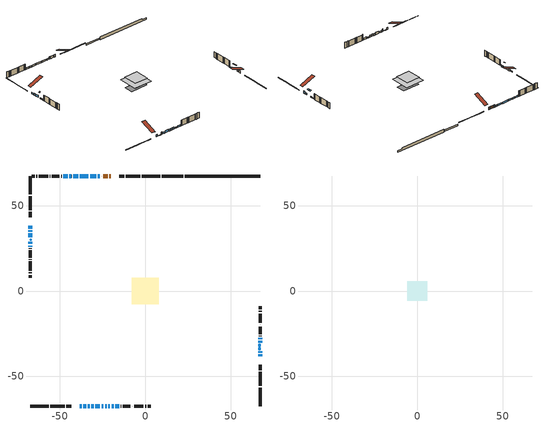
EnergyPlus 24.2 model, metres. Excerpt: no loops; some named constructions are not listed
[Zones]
conditioned space
 floor outside (Floor1 construction): -0.98,-0.98 -0.98,0.98 0.98,0.98 0.98,-0.98 z1.07
 floor outside (Floor2 construction): -1,-1 -1,1 1,1 1,-1 z1.07
 floor adiabatic (Floor4 construction): -2.47,-2.47 -2.47,2.47 2.47,2.47 2.47,-2.47 z1.07
 floor adiabatic (AdiabaticFloorConstruction): -7.79,-7.79 -7.79,7.79 7.79,7.79 7.79,-7.79 z3.51
 floor foundation (Slab1 construction): -7.39,-3.65 -7.39,3.65 7.39,3.65 7.39,-3.65 z-1.37
 floor foundation (Slab2 construction): -2.47,-2.47 -2.47,2.47 2.47,2.47 2.47,-2.47 z-0.87
 wall outside (RimJoist1 construction): 8.86,67.41 -1.97,67.41 / -67.41,-67.41 -56.58,-67.41 / -67.41,67.41 -67.41,56.58 / 67.41,-67.41 67.41,-56.58 z1.07:1.37
 wall outside (RimJoist2 construction): -2.9,67.41 -11.3,67.41 / -55.66,-67.41 -47.25,-67.41 / -67.41,55.66 -67.41,47.25 / 67.41,-55.66 67.41,-47.25 z1.07:1.37
 wall outside (RimJoist3 construction): -12.23,67.41 -15.29,67.41 / -46.33,-67.41 -43.26,-67.41 / -67.41,46.33 -67.41,43.26 / 67.41,-46.33 67.41,-43.26 z1.07:1.37
 wall outside (AdiabaticWallConstruction 1): -20.17,67.41 -21.17,67.41 / -22.1,67.41 -24.48,67.41 / -25.41,67.41 -25.64,67.41 z1.07:3.1
 wall outside (AdiabaticWallConstruction): 67.41,-38.38 67.41,-37.16 / -33.58,-67.41 -32.66,-67.41 z1.07:3.2; -67.41,38.38 -67.41,36.55 z1.07:2.14; -67.41,35.62 -67.41,34.71 / -21.62,-67.41 -20.7,-67.41 / -17.62,-67.41 -15.18,-67.41 z1.07:2.59; -38.38,-67.41 -37.26,-67.41 / -25.61,-67.41 -24.49,-67.41 z1.07:2.75; -36.34,-67.41 -34.5,-67.41 z1.07:1.38; -26.56,67.41 -27.78,67.41 / -28.71,67.41 -32.37,67.41 / -33.3,67.41 -38.33,67.41 / 67.41,-36.23 67.41,-35.32 / -31.73,-67.41 -30.21,-67.41 / -39.26,67.41 -42.3,67.41 / -43.23,67.41 -44.57,67.41 / -45.5,67.41 -48.16,67.41 z1.07:2.29; -29.28,-67.41 -26.54,-67.41 z1.07:2.9; -67.41,33.78 -67.41,31.39 / -23.56,-67.41 -22.54,-67.41 z1.07:2.8; 67.41,-30.42 67.41,-29.2 / -67.41,28.79 -67.41,27.57 / -19.77,-67.41 -18.55,-67.41 / -67.41,26.64 -67.41,26.03 z1.07:1.99; 67.41,-28.27 67.41,-27.35 z1.07:1.48
 wall outside (Wall1 construction): -49.09,67.41 -49.35,67.41 / -14.26,-67.41 -14,-67.41 / -67.41,25.1 -67.41,24.84 / 67.41,-26.43 67.41,-26.17 z1.07:5.95
 wall outside (Wall2 construction): -50.28,67.41 -54.66,67.41 / -13.07,-67.41 -8.68,-67.41 / -67.41,23.91 -67.41,19.53 / 67.41,-25.24 67.41,-20.85 z1.07:5.95
 wall outside (Wall3 construction): -55.59,67.41 -55.86,67.41 / -7.76,-67.41 -7.48,-67.41 / -67.41,18.6 -67.41,18.33 / 67.41,-19.93 67.41,-19.65 z1.07:5.95
 wall outside (Wall4 construction): -56.79,67.41 -62.31,67.41 / -6.55,-67.41 -1.04,-67.41 / -67.41,17.4 -67.41,11.88 / 67.41,-18.72 67.41,-13.21 z1.07:5.95
 wall outside (Wall5 construction): -63.24,67.41 -63.93,67.41 / -0.11,-67.41 0.58,-67.41 / -67.41,10.95 -67.41,10.26 / 67.41,-12.28 67.41,-11.59 z1.07:5.95
 wall outside (Wall6 construction): -64.86,67.41 -66.48,67.41 / 1.51,-67.41 3.14,-67.41 / -67.41,9.33 -67.41,7.71 / 67.41,-10.66 67.41,-9.03 z1.07:5.95
 wall foundation (FoundationWall1 construction): 23.22,67.41,-1.37 23.22,67.41,1.07 62.99,67.41,1.07 62.99,67.41,-0.02 67.41,67.41,-0.02 67.41,67.41,-1.37
 wall foundation (FoundationWall2 construction): 22.29,67.41 9.79,67.41 z-0.87:0.3
 window (WindowConstruction): 67.41,-38.38 67.41,-37.16 z1.07:3.2
 window (WindowConstruction 9): -67.41,38.38 -67.41,36.55 z1.07:2.14
 window (WindowConstruction 10): -67.41,35.62 -67.41,34.71 z1.07:2.59
 window (WindowConstruction 17): -38.38,-67.41 -37.26,-67.41 z1.07:2.75
 window (WindowConstruction 18): -36.33,-67.41 -34.51,-67.41 z1.07:1.37
 window (WindowConstruction 19): -26.56,67.41 -27.78,67.41 z1.07:2.29
 window (WindowConstruction 11): -28.71,67.41 -32.37,67.41 z1.07:2.29
 window (WindowConstruction 12): -33.3,67.41 -38.33,67.41 z1.07:2.29
 window (WindowConstruction 13): -33.58,-67.41 -32.66,-67.41 z1.07:3.2
 window (WindowConstruction 1): 67.41,-36.23 67.41,-35.32 z1.07:2.29
 window (WindowConstruction 14): -31.73,-67.41 -30.21,-67.41 z1.07:2.29
 window (WindowConstruction 15): -29.28,-67.41 -26.54,-67.41 z1.07:2.9
 window (WindowConstruction 16): -67.41,33.78 -67.41,31.39 z1.07:2.8
 window (WindowConstruction 24): -25.61,-67.41 -24.49,-67.41 z1.07:2.75
 window (WindowConstruction 20): 67.41,-30.42 67.41,-29.2 z1.07:1.98
 window (WindowConstruction 2): -39.26,67.41 -42.3,67.41 z1.07:2.29
 window (WindowConstruction 21): 67.41,-28.27 67.41,-27.36 z1.07:1.48
 window (WindowConstruction 22): -23.56,-67.41 -22.54,-67.41 z1.07:2.8
 window (WindowConstruction 23): -67.41,28.79 -67.41,27.57 z1.07:1.98
 window (WindowConstruction 3): -43.23,67.41 -44.57,67.41 z1.07:2.29
 window (WindowConstruction 4): -45.5,67.41 -48.16,67.41 z1.07:2.29
 window (WindowConstruction 5): -21.62,-67.41 -20.7,-67.41 z1.07:2.59
 window (WindowConstruction 6): -19.77,-67.41 -18.55,-67.41 z1.07:1.98
 window (WindowConstruction 7): -17.62,-67.41 -15.19,-67.41 z1.07:2.59
 window (WindowConstruction 8): -67.41,26.64 -67.41,26.03 z1.07:1.98
 door (Door): -20.17,67.41 -21.17,67.41 z1.07:3.1
 door (Door 1): -22.1,67.41 -24.48,67.41 z1.07:3.1
 door (Door 2): -25.41,67.41 -25.63,67.41 z1.07:3.1
 ceiling adiabatic (AdiabaticFloorConstruction): 7.79,-7.79 7.79,7.79 -7.79,7.79 -7.79,-7.79 z3.51
 roof outside (AdiabaticRoofConstruction): -67.41,29.71,5.95 -66.72,29.71,6.23 -66.72,30.46,6.23 -67.41,30.46,5.95; 67.41,-33.33,5.95 66.44,-33.33,6.35 66.44,-34.39,6.35 67.41,-34.39,5.95; 67.41,-31.35,5.95 66.44,-31.35,6.35 66.44,-32.4,6.35 67.41,-32.4,5.95
 skylight (SkylightConstruction): -67.41,29.72,5.95 -66.72,29.72,6.23 -66.72,30.46,6.23 -67.41,30.46,5.95
 skylight (SkylightConstruction 1): 67.41,-33.33,5.95 66.44,-33.33,6.35 66.44,-34.39,6.35 67.41,-34.39,5.95
 skylight (SkylightConstruction 2): 67.41,-31.35,5.95 66.44,-31.35,6.35 66.44,-32.4,6.35 67.41,-32.4,5.95
attic - vented
 floor to conditioned space (Floor3 construction Reversed): -5.81,-5.81 -5.81,5.81 5.81,5.81 5.81,-5.81 z5.95
 roof outside (Roof1 construction): -19.24,67.41,5.95 -19.24,56.24,10.6 -16.22,56.24,10.6 -16.22,67.41,5.95; -39.31,-67.41,5.95 -39.31,-56.24,10.6 -42.33,-56.24,10.6 -42.33,-67.41,5.95; -67.41,39.31,5.95 -56.24,39.31,10.6 -56.24,42.33,10.6 -67.41,42.33,5.95; 67.41,-39.31,5.95 56.24,-39.31,10.6 56.24,-42.33,10.6 67.41,-42.33,5.95
[Schedule:Day:Interval]
mech vent bath fan 0 schedule day; mech vent bath fan 1 schedule day: No, 07:00, 0, 08:00, 1, 09:00, 0.2, 24:00, 0
mech vent bath fan 0 schedule default day; mech vent bath fan 1 schedule default day; mech vent range fan 0 schedule default day; misc plug loads schedule default day; general water use schedule default day; clothes dryer exhaust 0 schedule default day; cooling season schedule day; cooling season schedule day 2; cooling season schedule default day; exterior lighting schedule default day; natural vent schedule default day: No, 24:00, 0
mech vent range fan 0 schedule day: No, 18:00, 0, 19:00, 1, 20:00, 0.2, 24:00, 0
misc plug loads schedule day: No, 06:00, 0.705882, 07:00, 0.745098, 08:00, 0.803922, 15:00, 0.823529, 16:00, 0.862745, 17:00, 0.921569, 18:00, 0.980392, 19:00, 1, 20:00, 0.980392, 21:00, 0.941176, 22:00, 0.862745, 23:00, 0.784314, 24:00, 0.72549
general water use schedule day: No, 01:00, 0.315068, 03:00, 0.287671, 04:00, 0.342466, 05:00, 0.369863, 06:00, 0.520548, 07:00, 0.60274, 08:00, 0.534247, 10:00, 0.506849, 11:00, 0.465753, 14:00, 0.479452, 15:00, 0.534247, 16:00, 0.589041, 17:00, 0.69863, 18:00, 0.876712, 19:00, 0.890411, 20:00, 0.986301, 21:00, 1, 22:00, 0.863014, 23:00, 0.616438, 24:00, 0.465753
clothes dryer exhaust 0 schedule day: No, 01:00, 0.123457, 02:00, 0.0740741, 03:00, 0.0493827, 04:00, 0.0246914, 05:00, 0.0493827, 06:00, 0.0740741, 07:00, 0.197531, 08:00, 0.395062, 09:00, 0.592593, 10:00, 0.839506, 11:00, 0.962963, 12:00, 1, 13:00, 0.91358, 14:00, 0.82716, 15:00, 0.716049, 16:00, 0.753086, 17:00, 0.679012, 18:00, 0.666667, 20:00, 0.62963, 21:00, 0.641975, 22:00, 0.666667, 23:00, 0.54321, 24:00, 0.296296
cooling season schedule day 1: No, 24:00, 1
exterior lighting schedule day: No, 01:00, 0.566667, 03:00, 0.524167, 05:00, 0.495833, 06:00, 0.5525, 07:00, 0.623333, 08:00, 0.580833, 09:00, 0.439167, 10:00, 0.354167, 12:00, 0.34, 13:00, 0.354167, 14:00, 0.396667, 15:00, 0.425, 16:00, 0.495833, 17:00, 0.623333, 18:00, 0.793333, 19:00, 0.906667, 20:00, 0.963333, 21:00, 0.991667, 22:00, 0.920833, 23:00, 0.793333, 24:00, 0.665833
exterior lighting schedule day 1: No, 01:00, 0.528571, 03:00, 0.488929, 05:00, 0.4625, 06:00, 0.515357, 07:00, 0.581429, 08:00, 0.541786, 09:00, 0.409643, 10:00, 0.330357, 12:00, 0.317143, 13:00, 0.330357, 14:00, 0.37, 15:00, 0.396429, 16:00, 0.4625, 17:00, 0.581429, 18:00, 0.74, 19:00, 0.845714, 20:00, 0.898571, 21:00, 0.925, 22:00, 0.858929, 23:00, 0.74, 24:00, 0.621071
exterior lighting schedule day 10: No, 01:00, 0.552381, 03:00, 0.510952, 05:00, 0.483333, 06:00, 0.538571, 07:00, 0.607619, 08:00, 0.56619, 09:00, 0.428095, 10:00, 0.345238, 12:00, 0.331429, 13:00, 0.345238, 14:00, 0.386667, 15:00, 0.414286, 16:00, 0.483333, 17:00, 0.607619, 18:00, 0.773333, 19:00, 0.88381, 20:00, 0.939048, 21:00, 0.966667, 22:00, 0.897619, 23:00, 0.773333, 24:00, 0.649048
exterior lighting schedule day 11: No, 01:00, 0.571429, 03:00, 0.528571, 05:00, 0.5, 06:00, 0.557143, 07:00, 0.628571, 08:00, 0.585714, 09:00, 0.442857, 10:00, 0.357143, 12:00, 0.342857, 13:00, 0.357143, 14:00, 0.4, 15:00, 0.428571, 16:00, 0.5, 17:00, 0.628571, 18:00, 0.8, 19:00, 0.914286, 20:00, 0.971429, 21:00, 1, 22:00, 0.928571, 23:00, 0.8, 24:00, 0.671429
exterior lighting schedule day 2: No, 01:00, 0.485714, 03:00, 0.449286, 05:00, 0.425, 06:00, 0.473571, 07:00, 0.534286, 08:00, 0.497857, 09:00, 0.376429, 10:00, 0.303571, 12:00, 0.291429, 13:00, 0.303571, 14:00, 0.34, 15:00, 0.364286, 16:00, 0.425, 17:00, 0.534286, 18:00, 0.68, 19:00, 0.777143, 20:00, 0.825714, 21:00, 0.85, 22:00, 0.789286, 23:00, 0.68, 24:00, 0.570714
exterior lighting schedule day 3: No, 01:00, 0.442857, 03:00, 0.409643, 05:00, 0.3875, 06:00, 0.431786, 07:00, 0.487143, 08:00, 0.453929, 09:00, 0.343214, 10:00, 0.276786, 12:00, 0.265714, 13:00, 0.276786, 14:00, 0.31, 15:00, 0.332143, 16:00, 0.3875, 17:00, 0.487143, 18:00, 0.62, 19:00, 0.708571, 20:00, 0.752857, 21:00, 0.775, 22:00, 0.719643, 23:00, 0.62, 24:00, 0.520357
exterior lighting schedule day 4: No, 01:00, 0.4, 03:00, 0.37, 05:00, 0.35, 06:00, 0.39, 07:00, 0.44, 08:00, 0.41, 09:00, 0.31, 10:00, 0.25, 12:00, 0.24, 13:00, 0.25, 14:00, 0.28, 15:00, 0.3, 16:00, 0.35, 17:00, 0.44, 18:00, 0.56, 19:00, 0.64, 20:00, 0.68, 21:00, 0.7, 22:00, 0.65, 23:00, 0.56, 24:00, 0.47
exterior lighting schedule day 5: No, 01:00, 0.380952, 03:00, 0.352381, 05:00, 0.333333, 06:00, 0.371429, 07:00, 0.419048, 08:00, 0.390476, 09:00, 0.295238, 10:00, 0.238095, 12:00, 0.228571, 13:00, 0.238095, 14:00, 0.266667, 15:00, 0.285714, 16:00, 0.333333, 17:00, 0.419048, 18:00, 0.533333, 19:00, 0.609524, 20:00, 0.647619, 21:00, 0.666667, 22:00, 0.619048, 23:00, 0.533333, 24:00, 0.447619
exterior lighting schedule day 6: No, 01:00, 0.390476, 03:00, 0.36119, 05:00, 0.341667, 06:00, 0.380714, 07:00, 0.429524, 08:00, 0.400238, 09:00, 0.302619, 10:00, 0.244048, 12:00, 0.234286, 13:00, 0.244048, 14:00, 0.273333, 15:00, 0.292857, 16:00, 0.341667, 17:00, 0.429524, 18:00, 0.546667, 19:00, 0.624762, 20:00, 0.66381, 21:00, 0.683333, 22:00, 0.634524, 23:00, 0.546667, 24:00, 0.45881
exterior lighting schedule day 7: No, 01:00, 0.419048, 03:00, 0.387619, 05:00, 0.366667, 06:00, 0.408571, 07:00, 0.460952, 08:00, 0.429524, 09:00, 0.324762, 10:00, 0.261905, 12:00, 0.251429, 13:00, 0.261905, 14:00, 0.293333, 15:00, 0.314286, 16:00, 0.366667, 17:00, 0.460952, 18:00, 0.586667, 19:00, 0.670476, 20:00, 0.712381, 21:00, 0.733333, 22:00, 0.680952, 23:00, 0.586667, 24:00, 0.492381
exterior lighting schedule day 8: No, 01:00, 0.466667, 03:00, 0.431667, 05:00, 0.408333, 06:00, 0.455, 07:00, 0.513333, 08:00, 0.478333, 09:00, 0.361667, 10:00, 0.291667, 12:00, 0.28, 13:00, 0.291667, 14:00, 0.326667, 15:00, 0.35, 16:00, 0.408333, 17:00, 0.513333, 18:00, 0.653333, 19:00, 0.746667, 20:00, 0.793333, 21:00, 0.816667, 22:00, 0.758333, 23:00, 0.653333, 24:00, 0.548333
exterior lighting schedule day 9: No, 01:00, 0.509524, 03:00, 0.47131, 05:00, 0.445833, 06:00, 0.496786, 07:00, 0.560476, 08:00, 0.522262, 09:00, 0.394881, 10:00, 0.318452, 12:00, 0.305714, 13:00, 0.318452, 14:00, 0.356667, 15:00, 0.382143, 16:00, 0.445833, 17:00, 0.560476, 18:00, 0.713333, 19:00, 0.815238, 20:00, 0.86619, 21:00, 0.891667, 22:00, 0.827976, 23:00, 0.713333, 24:00, 0.59869
[Schedule:Week:Daily]
mech vent bath fan 0 schedule Week Rule - Jan1-Dec31: mech vent bath fan 0 schedule day, mech vent bath fan 0 schedule day, mech vent bath fan 0 schedule day, mech vent bath fan 0 schedule day, mech vent bath fan 0 schedule day, mech vent bath fan 0 schedule day, mech vent bath fan 0 schedule day, mech vent bath fan 0 schedule default day, mech vent bath fan 0 schedule default day, mech vent bath fan 0 schedule default day, mech vent bath fan 0 schedule default day, mech vent bath fan 0 schedule default day
mech vent bath fan 1 schedule Week Rule - Jan1-Dec31: mech vent bath fan 1 schedule day, mech vent bath fan 1 schedule day, mech vent bath fan 1 schedule day, mech vent bath fan 1 schedule day, mech vent bath fan 1 schedule day, mech vent bath fan 1 schedule day, mech vent bath fan 1 schedule day, mech vent bath fan 1 schedule default day, mech vent bath fan 1 schedule default day, mech vent bath fan 1 schedule default day, mech vent bath fan 1 schedule default day, mech vent bath fan 1 schedule default day
mech vent range fan 0 schedule Week Rule - Jan1-Dec31: mech vent range fan 0 schedule day, mech vent range fan 0 schedule day, mech vent range fan 0 schedule day, mech vent range fan 0 schedule day, mech vent range fan 0 schedule day, mech vent range fan 0 schedule day, mech vent range fan 0 schedule day, mech vent range fan 0 schedule default day, mech vent range fan 0 schedule default day, mech vent range fan 0 schedule default day, mech vent range fan 0 schedule default day, mech vent range fan 0 schedule default day
misc plug loads schedule Week Rule - Jan1-Dec31: misc plug loads schedule day, misc plug loads schedule day, misc plug loads schedule day, misc plug loads schedule day, misc plug loads schedule day, misc plug loads schedule day, misc plug loads schedule day, misc plug loads schedule default day, misc plug loads schedule default day, misc plug loads schedule default day, misc plug loads schedule default day, misc plug loads schedule default day
general water use schedule Week Rule - Jan1-Dec31: general water use schedule day, general water use schedule day, general water use schedule day, general water use schedule day, general water use schedule day, general water use schedule day, general water use schedule day, general water use schedule default day, general water use schedule default day, general water use schedule default day, general water use schedule default day, general water use schedule default day
clothes dryer exhaust 0 schedule Week Rule - Jan1-Dec31: clothes dryer exhaust 0 schedule day, clothes dryer exhaust 0 schedule day, clothes dryer exhaust 0 schedule day, clothes dryer exhaust 0 schedule day, clothes dryer exhaust 0 schedule day, clothes dryer exhaust 0 schedule day, clothes dryer exhaust 0 schedule day, clothes dryer exhaust 0 schedule default day, clothes dryer exhaust 0 schedule default day, clothes dryer exhaust 0 schedule default day, clothes dryer exhaust 0 schedule default day, clothes dryer exhaust 0 schedule default day
cooling season schedule Week Rule - Jan1-May26: cooling season schedule day, cooling season schedule day, cooling season schedule day, cooling season schedule day, cooling season schedule day, cooling season schedule day, cooling season schedule day, cooling season schedule default day, cooling season schedule default day, cooling season schedule default day, cooling season schedule default day, cooling season schedule default day
cooling season schedule Week Rule - May27-Jun2: cooling season schedule day, cooling season schedule day, cooling season schedule day, cooling season schedule day, cooling season schedule day, cooling season schedule day 1, cooling season schedule day 1, cooling season schedule default day, cooling season schedule default day, cooling season schedule default day, cooling season schedule default day, cooling season schedule default day
cooling season schedule Week Rule - Jun3-Aug25: cooling season schedule day 1, cooling season schedule day 1, cooling season schedule day 1, cooling season schedule day 1, cooling season schedule day 1, cooling season schedule day 1, cooling season schedule day 1, cooling season schedule default day, cooling season schedule default day, cooling season schedule default day, cooling season schedule default day, cooling season schedule default day
cooling season schedule Week Rule - Aug26-Sep1: cooling season schedule day 1, cooling season schedule day 1, cooling season schedule day 1, cooling season schedule day 1, cooling season schedule day 1, cooling season schedule day 1, cooling season schedule day 2, cooling season schedule default day, cooling season schedule default day, cooling season schedule default day, cooling season schedule default day, cooling season schedule default day
cooling season schedule Week Rule - Sep2-Dec31: cooling season schedule day 2, cooling season schedule day 2, cooling season schedule day 2, cooling season schedule day 2, cooling season schedule day 2, cooling season schedule day 2, cooling season schedule day 2, cooling season schedule default day, cooling season schedule default day, cooling season schedule default day, cooling season schedule default day, cooling season schedule default day
exterior lighting schedule Week Rule - Jan1-Jan27: exterior lighting schedule day, exterior lighting schedule day, exterior lighting schedule day, exterior lighting schedule day, exterior lighting schedule day, exterior lighting schedule day, exterior lighting schedule day, exterior lighting schedule default day, exterior lighting schedule default day, exterior lighting schedule default day, exterior lighting schedule default day, exterior lighting schedule default day
exterior lighting schedule Week Rule - Jan28-Feb3: exterior lighting schedule day, exterior lighting schedule day, exterior lighting schedule day, exterior lighting schedule day, exterior lighting schedule day 1, exterior lighting schedule day 1, exterior lighting schedule day 1, exterior lighting schedule default day, exterior lighting schedule default day, exterior lighting schedule default day, exterior lighting schedule default day, exterior lighting schedule default day
exterior lighting schedule Week Rule - Feb4-Feb24: exterior lighting schedule day 1, exterior lighting schedule day 1, exterior lighting schedule day 1, exterior lighting schedule day 1, exterior lighting schedule day 1, exterior lighting schedule day 1, exterior lighting schedule day 1, exterior lighting schedule default day, exterior lighting schedule default day, exterior lighting schedule default day, exterior lighting schedule default day, exterior lighting schedule default day
exterior lighting schedule Week Rule - Feb25-Mar3: exterior lighting schedule day 1, exterior lighting schedule day 1, exterior lighting schedule day 1, exterior lighting schedule day 1, exterior lighting schedule day 2, exterior lighting schedule day 2, exterior lighting schedule day 2, exterior lighting schedule default day, exterior lighting schedule default day, exterior lighting schedule default day, exterior lighting schedule default day, exterior lighting schedule default day
exterior lighting schedule Week Rule - Mar4-Mar31: exterior lighting schedule day 2, exterior lighting schedule day 2, exterior lighting schedule day 2, exterior lighting schedule day 2, exterior lighting schedule day 2, exterior lighting schedule day 2, exterior lighting schedule day 2, exterior lighting schedule default day, exterior lighting schedule default day, exterior lighting schedule default day, exterior lighting schedule default day, exterior lighting schedule default day
exterior lighting schedule Week Rule - Apr1-Apr28: exterior lighting schedule day 3, exterior lighting schedule day 3, exterior lighting schedule day 3, exterior lighting schedule day 3, exterior lighting schedule day 3, exterior lighting schedule day 3, exterior lighting schedule day 3, exterior lighting schedule default day, exterior lighting schedule default day, exterior lighting schedule default day, exterior lighting schedule default day, exterior lighting schedule default day
exterior lighting schedule Week Rule - Apr29-May5: exterior lighting schedule day 3, exterior lighting schedule day 3, exterior lighting schedule day 4, exterior lighting schedule day 4, exterior lighting schedule day 4, exterior lighting schedule day 4, exterior lighting schedule day 4, exterior lighting schedule default day, exterior lighting schedule default day, exterior lighting schedule default day, exterior lighting schedule default day, exterior lighting schedule default day
exterior lighting schedule Week Rule - May6-May26: exterior lighting schedule day 4, exterior lighting schedule day 4, exterior lighting schedule day 4, exterior lighting schedule day 4, exterior lighting schedule day 4, exterior lighting schedule day 4, exterior lighting schedule day 4, exterior lighting schedule default day, exterior lighting schedule default day, exterior lighting schedule default day, exterior lighting schedule default day, exterior lighting schedule default day
exterior lighting schedule Week Rule - May27-Jun2: exterior lighting schedule day 4, exterior lighting schedule day 4, exterior lighting schedule day 4, exterior lighting schedule day 4, exterior lighting schedule day 4, exterior lighting schedule day 5, exterior lighting schedule day 5, exterior lighting schedule default day, exterior lighting schedule default day, exterior lighting schedule default day, exterior lighting schedule default day, exterior lighting schedule default day
exterior lighting schedule Week Rule - Jun3-Jun30: exterior lighting schedule day 5, exterior lighting schedule day 5, exterior lighting schedule day 5, exterior lighting schedule day 5, exterior lighting schedule day 5, exterior lighting schedule day 5, exterior lighting schedule day 5, exterior lighting schedule default day, exterior lighting schedule default day, exterior lighting schedule default day, exterior lighting schedule default day, exterior lighting schedule default day
exterior lighting schedule Week Rule - Jul1-Jul28: exterior lighting schedule day 6, exterior lighting schedule day 6, exterior lighting schedule day 6, exterior lighting schedule day 6, exterior lighting schedule day 6, exterior lighting schedule day 6, exterior lighting schedule day 6, exterior lighting schedule default day, exterior lighting schedule default day, exterior lighting schedule default day, exterior lighting schedule default day, exterior lighting schedule default day
exterior lighting schedule Week Rule - Jul29-Aug4: exterior lighting schedule day 6, exterior lighting schedule day 6, exterior lighting schedule day 6, exterior lighting schedule day 7, exterior lighting schedule day 7, exterior lighting schedule day 7, exterior lighting schedule day 7, exterior lighting schedule default day, exterior lighting schedule default day, exterior lighting schedule default day, exterior lighting schedule default day, exterior lighting schedule default day
exterior lighting schedule Week Rule - Aug5-Aug25: exterior lighting schedule day 7, exterior lighting schedule day 7, exterior lighting schedule day 7, exterior lighting schedule day 7, exterior lighting schedule day 7, exterior lighting schedule day 7, exterior lighting schedule day 7, exterior lighting schedule default day, exterior lighting schedule default day, exterior lighting schedule default day, exterior lighting schedule default day, exterior lighting schedule default day
exterior lighting schedule Week Rule - Aug26-Sep1: exterior lighting schedule day 7, exterior lighting schedule day 7, exterior lighting schedule day 7, exterior lighting schedule day 7, exterior lighting schedule day 7, exterior lighting schedule day 7, exterior lighting schedule day 8, exterior lighting schedule default day, exterior lighting schedule default day, exterior lighting schedule default day, exterior lighting schedule default day, exterior lighting schedule default day
exterior lighting schedule Week Rule - Sep2-Sep29: exterior lighting schedule day 8, exterior lighting schedule day 8, exterior lighting schedule day 8, exterior lighting schedule day 8, exterior lighting schedule day 8, exterior lighting schedule day 8, exterior lighting schedule day 8, exterior lighting schedule default day, exterior lighting schedule default day, exterior lighting schedule default day, exterior lighting schedule default day, exterior lighting schedule default day
exterior lighting schedule Week Rule - Sep30-Oct6: exterior lighting schedule day 8, exterior lighting schedule day 9, exterior lighting schedule day 9, exterior lighting schedule day 9, exterior lighting schedule day 9, exterior lighting schedule day 9, exterior lighting schedule day 9, exterior lighting schedule default day, exterior lighting schedule default day, exterior lighting schedule default day, exterior lighting schedule default day, exterior lighting schedule default day
exterior lighting schedule Week Rule - Oct7-Oct27: exterior lighting schedule day 9, exterior lighting schedule day 9, exterior lighting schedule day 9, exterior lighting schedule day 9, exterior lighting schedule day 9, exterior lighting schedule day 9, exterior lighting schedule day 9, exterior lighting schedule default day, exterior lighting schedule default day, exterior lighting schedule default day, exterior lighting schedule default day, exterior lighting schedule default day
exterior lighting schedule Week Rule - Oct28-Nov3: exterior lighting schedule day 9, exterior lighting schedule day 9, exterior lighting schedule day 9, exterior lighting schedule day 9, exterior lighting schedule day 10, exterior lighting schedule day 10, exterior lighting schedule day 10, exterior lighting schedule default day, exterior lighting schedule default day, exterior lighting schedule default day, exterior lighting schedule default day, exterior lighting schedule default day
exterior lighting schedule Week Rule - Nov4-Nov24: exterior lighting schedule day 10, exterior lighting schedule day 10, exterior lighting schedule day 10, exterior lighting schedule day 10, exterior lighting schedule day 10, exterior lighting schedule day 10, exterior lighting schedule day 10, exterior lighting schedule default day, exterior lighting schedule default day, exterior lighting schedule default day, exterior lighting schedule default day, exterior lighting schedule default day
exterior lighting schedule Week Rule - Nov25-Dec1: exterior lighting schedule day 10, exterior lighting schedule day 10, exterior lighting schedule day 10, exterior lighting schedule day 10, exterior lighting schedule day 10, exterior lighting schedule day 10, exterior lighting schedule day 11, exterior lighting schedule default day, exterior lighting schedule default day, exterior lighting schedule default day, exterior lighting schedule default day, exterior lighting schedule default day
exterior lighting schedule Week Rule - Dec2-Dec31: exterior lighting schedule day 11, exterior lighting schedule day 11, exterior lighting schedule day 11, exterior lighting schedule day 11, exterior lighting schedule day 11, exterior lighting schedule day 11, exterior lighting schedule day 11, exterior lighting schedule default day, exterior lighting schedule default day, exterior lighting schedule default day, exterior lighting schedule default day, exterior lighting schedule default day
natural vent schedule Week Rule - Jan1-Dec31: natural vent schedule default day, natural vent schedule default day, natural vent schedule default day, natural vent schedule default day, natural vent schedule default day, natural vent schedule default day, natural vent schedule default day, natural vent schedule default day, natural vent schedule default day, natural vent schedule default day, natural vent schedule default day, natural vent schedule default day
[Schedule:Year]
clothes dryer exhaust 0 schedule: clothes dryer exhaust 0 schedule Week Rule - Jan1-Dec31, 1, 1, 12, 31
cooling season schedule: cooling season schedule Week Rule - Jan1-May26, 1, 1, 5, 26, cooling season schedule Week Rule - May27-Jun2, 5, 27, 6, 2, cooling season schedule Week Rule - Jun3-Aug25, 6, 3, 8, 25, cooling season schedule Week Rule - Aug26-Sep1, 8, 26, 9, 1, cooling season schedule Week Rule - Sep2-Dec31, 9, 2, 12, 31
natural vent schedule: natural vent schedule Week Rule - Jan1-Dec31, 1, 1, 12, 31
